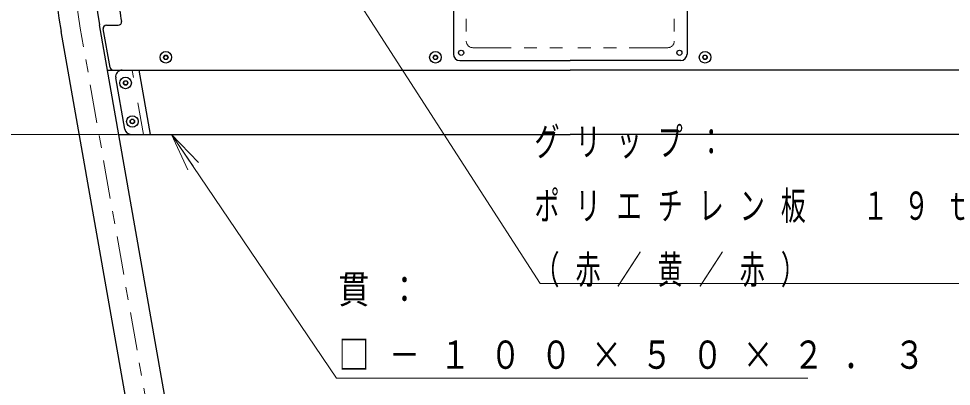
# Model space of a CAD drawing. Units: millimetres on the paper, scale 1:20. Extents: x -385 to 136, y -19 to 267.
# Drawn here: x -340.5 to -267.9, y 102.3 to 130.9 of the extents above; entities that cross this region are included whole.
import ezdxf

# ---------------------------------------------------------------- set-up
doc = ezdxf.new("R2010")
doc.units = ezdxf.units.MM
for name, pattern in [('USER1', [4.5, 2.5, -2]), ('USER2', [6, 3, -1, 1, -1]), ('USER3', [8, 3, -1, 1, -1, 1, -1])]:
    doc.linetypes.add(name, pattern=pattern)
doc.layers.add('LY_1', color=7, linetype='Continuous', lineweight=25)
doc.styles.add('ＭＳ ゴシック', font='')
doc.styles.get('ＭＳ ゴシック').set_extended_font_data('MS Gothic')

msp = doc.modelspace()

# ---------------------------------------------------------------- linework, layer by layer
at = {"layer": 'LY_1'}
for p, q in [((-306.634, 136.937), (-306.634, 128.187)), ((-288.434, 136.937), (-288.434, 128.187)), ((-329.12, 128.087), (-329.207, 127.937)), ((-329.12, 127.787), (-329.207, 127.937)), ((-329.12, 128.087), (-328.947, 128.087)), ((-328.86, 127.937), (-328.947, 128.087)), ((-328.86, 127.937), (-328.947, 127.787)), ((-308.12, 128.087), (-308.207, 127.937)), ((-308.12, 127.787), (-308.207, 127.937)), ((-308.12, 128.087), (-307.947, 128.087)), ((-307.86, 127.937), (-307.947, 128.087)), ((-307.86, 127.937), (-307.947, 127.787)), ((-287.207, 127.937), (-287.12, 128.087)), ((-287.207, 127.937), (-287.12, 127.787)), ((-286.947, 128.087), (-287.12, 128.087)), ((-286.947, 128.087), (-286.86, 127.937)), ((-286.947, 127.787), (-286.86, 127.937)), ((-329.12, 127.787), (-328.947, 127.787)), ((-308.12, 127.787), (-307.947, 127.787)), ((-306.134, 127.687), (-297.534, 127.687)), ((-288.934, 127.687), (-297.534, 127.687)), ((-286.947, 127.787), (-287.12, 127.787)), ((-332.341, 125.937), (-332.255, 126.087)), ((-332.341, 125.937), (-332.255, 125.787)), ((-332.081, 126.087), (-332.255, 126.087)), ((-332.081, 125.787), (-332.255, 125.787)), ((-332.081, 126.087), (-331.995, 125.937)), ((-332.081, 125.787), (-331.995, 125.937)), ((-331.812, 122.937), (-331.726, 123.087)), ((-331.812, 122.937), (-331.726, 122.787)), ((-331.552, 123.087), (-331.726, 123.087)), ((-331.552, 122.787), (-331.726, 122.787)), ((-331.552, 123.087), (-331.466, 122.937)), ((-331.552, 122.787), (-331.466, 122.937))]:
    msp.add_line(p, q, dxfattribs=at)
at = {"layer": 'LY_1', "linetype": 'USER3', "lineweight": 13}
for p, q in [((-305.634, 136.937), (-305.634, 129.187)), ((-289.434, 136.937), (-289.434, 129.187)), ((-305.134, 128.687), (-297.534, 128.687)), ((-289.934, 128.687), (-297.534, 128.687))]:
    msp.add_line(p, q, dxfattribs=at)
at = {"layer": 'LY_1', "linetype": 'USER2', "lineweight": 13}
msp.add_line((-321.894, 51.937), (-335.695, 130.208), dxfattribs=at)
at = {"layer": 'LY_1', "color": 70}
for p, q in [((-321.332, 57.462), (-334.205, 130.471)), ((-324.311, 56.937), (-337.184, 129.945)), ((-333.582, 126.937), (-332.44, 126.937)), ((-332.701, 121.937), (-331.735, 121.937))]:
    msp.add_line(p, q, dxfattribs=at)
at = {"layer": 'LY_1', "color": 2}
for p, q in [((-333.377, 127.144), (-333.906, 130.144)), ((-333.66, 130.437), (-332.733, 130.437))]:
    msp.add_line(p, q, dxfattribs=at)
at = {"layer": 'LY_1', "color": 190}
for p, q in [((-332.511, 126.937), (-297.534, 126.937)), ((-330.225, 121.937), (-331.107, 126.937)), ((-262.556, 126.937), (-297.534, 126.937)), ((-332.227, 122.35), (-332.932, 126.35)), ((-331.805, 121.937), (-297.534, 121.937)), ((-263.262, 121.937), (-297.534, 121.937))]:
    msp.add_line(p, q, dxfattribs=at)
at = {"layer": 'LY_1', "color": 70, "linetype": 'USER1', "lineweight": 13}
msp.add_line((-330.768, 121.92), (-331.65, 126.92), dxfattribs=at)
at = {"layer": 'LY_1', "lineweight": 13}
for p, q in [((-332.805, 121.937), (-357.306, 121.937)), ((-327.326, 119.173), (-328.595, 121.937)), ((-328.595, 121.937), (-326.499, 119.733)), ((-328.595, 121.937), (-326.913, 119.453))]:
    msp.add_line(p, q, dxfattribs=at)
for points in [[(-316.155, 135.571), (-299.876, 110.307), (-266.876, 110.307)], [(-328.595, 121.937), (-315.732, 102.945), (-279.04, 102.945)]]:
    msp.add_lwpolyline(points, dxfattribs=at)
at = {"layer": 'LY_1'}
for centre, radius in [((-329.034, 127.937), 0.45), ((-329.034, 127.937), 0.173), ((-308.034, 127.937), 0.45), ((-308.034, 127.937), 0.173), ((-287.034, 127.937), 0.45), ((-287.034, 127.937), 0.173), ((-332.168, 125.937), 0.45), ((-332.168, 125.937), 0.173), ((-331.639, 122.937), 0.45), ((-331.639, 122.937), 0.173)]:
    msp.add_circle(centre, radius, dxfattribs=at)
at = {"layer": 'LY_1', "color": 190}
for centre in [(-306.034, 128.287), (-289.034, 128.287)]:
    msp.add_circle(centre, 0.2, dxfattribs=at)
at = {"layer": 'LY_1', "color": 70}
for radius, start, end in [(40.263, 95, 190), (40.263, 350, 85), (37.237, 95, 190), (37.237, 350, 85)]:
    msp.add_arc((-297.534, 136.937), radius, start, end, dxfattribs=at)
at = {"layer": 'LY_1', "linetype": 'USER2', "lineweight": 13}
for start, end in [(90, 190), (350, 90)]:
    msp.add_arc((-297.534, 136.937), 38.75, start, end, dxfattribs=at)
at = {"layer": 'LY_1', "color": 2}
for centre, radius, start, end in [((-297.534, 136.937), 35.5, 187.13727, 190.06849), ((-333.66, 130.187), 0.25, 90, 190), ((-332.733, 130.687), 0.25, 270, 10.06849), ((-333.131, 127.187), 0.25, 190, 270)]:
    msp.add_arc(centre, radius, start, end, dxfattribs=at)
at = {"layer": 'LY_1', "linetype": 'USER3', "lineweight": 13}
for centre, start, end in [((-305.134, 129.187), 180, 270), ((-289.934, 129.187), 270, 0)]:
    msp.add_arc(centre, 0.5, start, end, dxfattribs=at)
at = {"layer": 'LY_1'}
for centre, start, end in [((-306.134, 128.187), 180, 270), ((-288.934, 128.187), 270, 0)]:
    msp.add_arc(centre, 0.5, start, end, dxfattribs=at)
at = {"layer": 'LY_1', "color": 190}
for centre, start, end in [((-332.44, 126.437), 90, 190), ((-331.735, 122.437), 190, 270)]:
    msp.add_arc(centre, 0.5, start, end, dxfattribs=at)

# ---------------------------------------------------------------- texts
at = {"layer": 'LY_1', "char_height": 2.199, "attachment_point": 4, "style": 'ＭＳ ゴシック'}
for s, insert in [('\\T1.64;\\W0.65;グリップ：', (-300.318, 121.257)), ('\\T1.64;\\W0.65;ポリエチレン板\u3000１９ｔ', (-300.318, 116.257)), ('\\T1.64;\\W0.65;（赤／黄／赤）\u3000\u3000\u3000\u3000', (-300.318, 111.257)), ('\\T1.64;\\W0.8;貫：', (-315.58, 109.745)), ('\\T1.64;\\W0.8;□－１００×５０×２．３', (-315.58, 104.745))]:
    msp.add_mtext(s, dxfattribs=dict(at, insert=insert))

doc.saveas('drawing.dxf')
